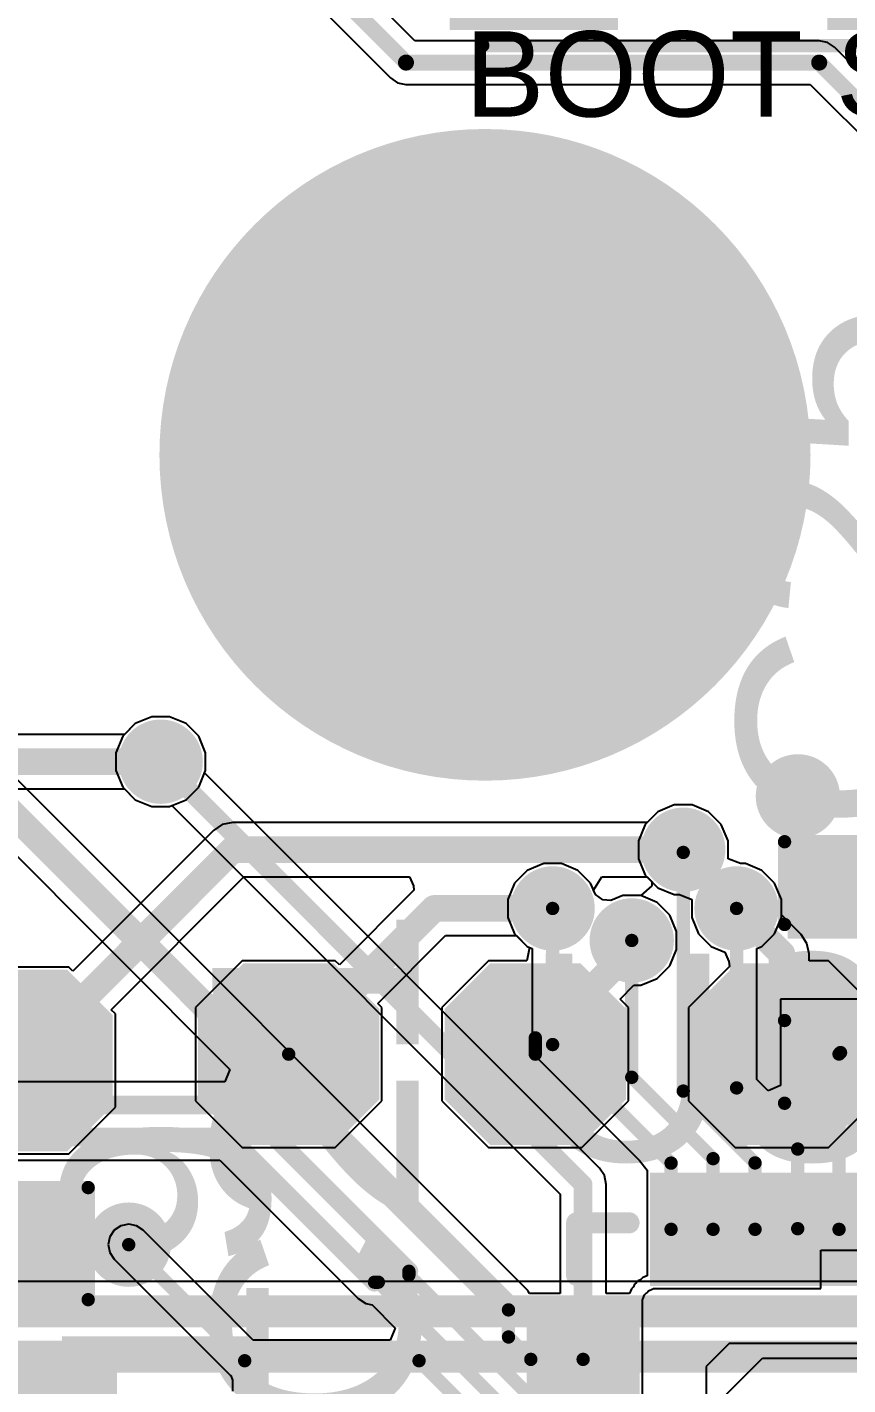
# Model space of a CAD drawing. Header units: millimetres. Extents: x -23 to 83, y -38 to 11.
# Drawn here: x 58.14 to 65.96, y -8.85 to 4.07 of the extents above; entities that cross this region are included whole.
import ezdxf

# ---------------------------------------------------------------- set-up
doc = ezdxf.new("R2010")
doc.units = ezdxf.units.MM
for name, color, linetype in [('BottomLayer', 5, 'Continuous'), ('BottomPaste', 16, 'Continuous'), ('BottomSolder', 6, 'Continuous'), ('MultiLayer', 9, 'Continuous'), ('PadHoleLayer', 156, 'Continuous'), ('TopLayer', 1, 'Continuous'), ('TopOverlay', 2, 'Continuous'), ('TopPaste', 8, 'Continuous'), ('TopSolder', 216, 'Continuous'), ('ViaHoleLayer', 16, 'Continuous')]:
    doc.layers.add(name, color=color, linetype=linetype)
doc.styles.add('Arial', font='', dxfattribs={"height": 0.2})
doc.styles.get('Arial').set_extended_font_data('Arial')

# ---------------------------------------------------------------- blocks, each defined once
blk = doc.blocks.new('C___0603_36')
at = {"layer": 'TopLayer'}
for points in [[(-0.3809999999999999, 0.4445), (-0.3809999999999999, -0.4445), (-1.143, -0.4445), (-1.143, 0.4445)], [(1.143, 0.4445), (1.143, -0.4445), (0.3809999999999999, -0.4445), (0.3809999999999999, 0.4445)]]:
    blk.add_hatch(color=1, dxfattribs=at).paths.add_polyline_path(points)
at = {"layer": 'TopPaste'}
for points in [[(-0.3809999999999999, 0.4445), (-0.3809999999999999, -0.4445), (-1.143, -0.4445), (-1.143, 0.4445)], [(1.143, 0.4445), (1.143, -0.4445), (0.3809999999999999, -0.4445), (0.3809999999999999, 0.4445)]]:
    blk.add_hatch(color=8, dxfattribs=at).paths.add_polyline_path(points)
at = {"layer": 'TopSolder'}
for points in [[(-0.3210001199999999, 0.50449988), (-0.3210001199999999, -0.50449988), (-1.20299988, -0.50449988), (-1.20299988, 0.50449988)], [(1.20299988, 0.50449988), (1.20299988, -0.50449988), (0.3210001199999999, -0.50449988), (0.3210001199999999, 0.50449988)]]:
    blk.add_hatch(color=216, dxfattribs=at).paths.add_polyline_path(points)
at = {"layer": 'TopOverlay', "const_width": 0.127}
for points in [[(-1.2446, -0.5334), (-1.2446, 0.5334)], [(-0.4571999999999999, 0.5334), (-1.2446, 0.5334)], [(1.2446, 0.5334), (0.4571999999999999, 0.5334)], [(1.2446, -0.5334), (1.2446, 0.5334)], [(-0.4571999999999999, -0.5334), (-1.2446, -0.5334)], [(1.2446, -0.5334), (0.4571999999999999, -0.5334)]]:
    blk.add_lwpolyline(points, dxfattribs=at)
at = {"layer": 'TopOverlay', "const_width": 0.0635}
for points in [[(-1.27635, 0.5334, 1), (-1.21285, 0.5334, 1)], [(-1.27635, 0.5334, 1), (-1.21285, 0.5334, 1)], [(-0.4889499999999999, 0.5334, 1), (-0.42545, 0.5334, 1)], [(0.42545, 0.5334, 1), (0.4889499999999999, 0.5334, 1)], [(1.21285, 0.5334, 1), (1.27635, 0.5334, 1)], [(1.21285, 0.5334, 1), (1.27635, 0.5334, 1)], [(-1.27635, -0.5334, 1), (-1.21285, -0.5334, 1)], [(-1.27635, -0.5334, 1), (-1.21285, -0.5334, 1)], [(-0.4889499999999999, -0.5334, 1), (-0.42545, -0.5334, 1)], [(0.42545, -0.5334, 1), (0.4889499999999999, -0.5334, 1)], [(1.21285, -0.5334, 1), (1.27635, -0.5334, 1)], [(1.21285, -0.5334, 1), (1.27635, -0.5334, 1)]]:
    blk.add_lwpolyline(points, format="xyb", close=True, dxfattribs=at)
blk = doc.blocks.new('C___0603_38')
at = {"layer": 'TopLayer'}
for points in [[(-0.3809999999999999, 0.4445), (-0.3810000000000001, -0.4445), (-1.143, -0.4445), (-1.143, 0.4445)], [(1.143, 0.4445), (1.143, -0.4445), (0.3809999999999999, -0.4445), (0.3810000000000001, 0.4445)]]:
    blk.add_hatch(color=1, dxfattribs=at).paths.add_polyline_path(points)
at = {"layer": 'TopPaste'}
for points in [[(-0.3809999999999999, 0.4445), (-0.3810000000000001, -0.4445), (-1.143, -0.4445), (-1.143, 0.4445)], [(1.143, 0.4445), (1.143, -0.4445), (0.3809999999999999, -0.4445), (0.3810000000000001, 0.4445)]]:
    blk.add_hatch(color=8, dxfattribs=at).paths.add_polyline_path(points)
at = {"layer": 'TopSolder'}
for points in [[(-0.3210001199999999, 0.5044998799999999), (-0.3210001200000001, -0.50449988), (-1.20299988, -0.5044998799999999), (-1.20299988, 0.50449988)], [(1.20299988, 0.5044998799999999), (1.20299988, -0.50449988), (0.3210001199999999, -0.5044998799999999), (0.3210001200000001, 0.50449988)]]:
    blk.add_hatch(color=216, dxfattribs=at).paths.add_polyline_path(points)
at = {"layer": 'TopOverlay', "const_width": 0.127}
for points in [[(-1.2446, -0.5334), (-1.2446, 0.5334)], [(-1.2446, 0.5334), (-0.4571999999999999, 0.5334)], [(0.4571999999999999, 0.5334), (1.2446, 0.5334)], [(1.2446, -0.5334), (1.2446, 0.5334)], [(-1.2446, -0.5334), (-0.4571999999999999, -0.5334)], [(0.4571999999999999, -0.5334), (1.2446, -0.5334)]]:
    blk.add_lwpolyline(points, dxfattribs=at)
at = {"layer": 'TopOverlay', "const_width": 0.0635}
for points in [[(-1.27635, 0.5334, 1), (-1.21285, 0.5334, 1)], [(-1.27635, 0.5334, 1), (-1.21285, 0.5334, 1)], [(-0.4889499999999999, 0.5334, 1), (-0.42545, 0.5334, 1)], [(0.42545, 0.5334, 1), (0.4889499999999999, 0.5334, 1)], [(1.21285, 0.5334, 1), (1.27635, 0.5334, 1)], [(1.21285, 0.5334, 1), (1.27635, 0.5334, 1)], [(-1.27635, -0.5334, 1), (-1.21285, -0.5334, 1)], [(-1.27635, -0.5334, 1), (-1.21285, -0.5334, 1)], [(-0.4889499999999999, -0.5334, 1), (-0.42545, -0.5334, 1)], [(0.42545, -0.5334, 1), (0.4889499999999999, -0.5334, 1)], [(1.21285, -0.5334, 1), (1.27635, -0.5334, 1)], [(1.21285, -0.5334, 1), (1.27635, -0.5334, 1)]]:
    blk.add_lwpolyline(points, format="xyb", close=True, dxfattribs=at)
blk = doc.blocks.new('T__________B_87')
at = {"layer": 'BottomLayer'}
blk.add_hatch(color=5, dxfattribs=at).paths.add_polyline_path([(0.3809999999999999, 0.7619999999999999), (-0.3809999999999999, 0.7619999999999999), (-0.7619999999999999, 0.3809999999999999), (-0.7619999999999999, -0.3809999999999999), (-0.3809999999999999, -0.7619999999999999), (0.3809999999999999, -0.7619999999999999), (0.7619999999999999, -0.3809999999999999), (0.7619999999999999, 0.3809999999999999)])
at = {"layer": 'BottomPaste'}
blk.add_hatch(color=16, dxfattribs=at).paths.add_polyline_path([(0.3809999999999999, 0.7619999999999999), (-0.3809999999999999, 0.7619999999999999), (-0.7619999999999999, 0.3809999999999999), (-0.7619999999999999, -0.3809999999999999), (-0.3809999999999999, -0.7619999999999999), (0.3809999999999999, -0.7619999999999999), (0.7619999999999999, -0.3809999999999999), (0.7619999999999999, 0.3809999999999999)])
at = {"layer": 'BottomSolder'}
blk.add_hatch(color=6, dxfattribs=at).paths.add_polyline_path([(0.4318, 0.8636), (-0.4318, 0.8636), (-0.8636, 0.4318), (-0.8636, -0.4318), (-0.4318, -0.8636), (0.4318, -0.8636), (0.8636, -0.4318), (0.8636, 0.4318)])
blk = doc.blocks.new('T__________B_88')
at = {"layer": 'BottomLayer'}
blk.add_hatch(color=5, dxfattribs=at).paths.add_polyline_path([(0.3809999999999999, 0.7619999999999999), (-0.3809999999999999, 0.7619999999999999), (-0.7619999999999999, 0.3809999999999999), (-0.7619999999999999, -0.3809999999999999), (-0.3809999999999999, -0.7619999999999999), (0.3809999999999999, -0.7619999999999999), (0.7619999999999999, -0.3809999999999999), (0.7619999999999999, 0.3809999999999999)])
at = {"layer": 'BottomPaste'}
blk.add_hatch(color=16, dxfattribs=at).paths.add_polyline_path([(0.3809999999999999, 0.7619999999999999), (-0.3809999999999999, 0.7619999999999999), (-0.7619999999999999, 0.3809999999999999), (-0.7619999999999999, -0.3809999999999999), (-0.3809999999999999, -0.7619999999999999), (0.3809999999999999, -0.7619999999999999), (0.7619999999999999, -0.3809999999999999), (0.7619999999999999, 0.3809999999999999)])
at = {"layer": 'BottomSolder'}
blk.add_hatch(color=6, dxfattribs=at).paths.add_polyline_path([(0.4318, 0.8636), (-0.4318, 0.8636), (-0.8636, 0.4318), (-0.8636, -0.4318), (-0.4318, -0.8636), (0.4318, -0.8636), (0.8636, -0.4318), (0.8636, 0.4318)])
blk = doc.blocks.new('EVQ_P7J01P_119')
at = {"layer": 'TopLayer'}
for points in [[(-2.49999881, 1.25000004), (-1.09999907, 1.25000004), (-1.09999907, 0.1999996), (-2.49999881, 0.1999996)], [(1.10000161, 1.25000004), (2.50000135, 1.25000004), (2.50000135, 0.1999996), (1.10000161, 0.1999996)], [(-2.49999881, -0.1999996), (-1.09999907, -0.1999996), (-1.09999907, -1.25000004), (-2.49999881, -1.25000004)], [(1.10000161, -0.1999996), (2.50000135, -0.1999996), (2.50000135, -1.25000004), (1.10000161, -1.25000004)]]:
    blk.add_hatch(color=1, dxfattribs=at).paths.add_polyline_path(points)
at = {"layer": 'TopPaste'}
for points in [[(-2.49999881, 1.25000004), (-1.09999907, 1.25000004), (-1.09999907, 0.1999996), (-2.49999881, 0.1999996)], [(1.10000161, 1.25000004), (2.50000135, 1.25000004), (2.50000135, 0.1999996), (1.10000161, 0.1999996)], [(-2.49999881, -0.1999996), (-1.09999907, -0.1999996), (-1.09999907, -1.25000004), (-2.49999881, -1.25000004)], [(1.10000161, -0.1999996), (2.50000135, -0.1999996), (2.50000135, -1.25000004), (1.10000161, -1.25000004)]]:
    blk.add_hatch(color=8, dxfattribs=at).paths.add_polyline_path(points)
at = {"layer": 'TopSolder'}
for points in [[(-2.60159881, 1.35160004), (-0.99839907, 1.35160004), (-0.99839907, 0.09839959999999999), (-2.60159881, 0.09839959999999999)], [(0.9984016099999999, 1.35160004), (2.60160135, 1.35160004), (2.60160135, 0.09839959999999999), (0.9984016099999999, 0.09839959999999999)], [(-2.60159881, -0.09839959999999999), (-0.99839907, -0.09839959999999999), (-0.99839907, -1.35160004), (-2.60159881, -1.35160004)], [(0.9984016099999999, -0.09839959999999999), (2.60160135, -0.09839959999999999), (2.60160135, -1.35160004), (0.9984016099999999, -1.35160004)]]:
    blk.add_hatch(color=216, dxfattribs=at).paths.add_polyline_path(points)
at = {"layer": 'TopOverlay', "const_width": 0.127}
for points in [[(2.286, 1.4986), (-2.3622, 1.4986)], [(-0.6858, -0.8128), (-0.8382, -0.9652)], [(-0.3302, -0.8128), (-0.6858, -0.8128)], [(-0.8382, -0.9652), (-0.8382, -1.1938)], [(1.5748, -1.4732), (-1.6002, -1.4732)]]:
    blk.add_lwpolyline(points, dxfattribs=at)
at = {"layer": 'TopOverlay', "const_width": 0.0635}
for points in [[(-2.39395, 1.4986, 1), (-2.33045, 1.4986, 1)], [(2.25425, 1.4986, 1), (2.31775, 1.4986, 1)], [(-0.71755, -0.8128, 1), (-0.6540499999999999, -0.8128, 1)], [(-0.71755, -0.8128, 1), (-0.6540499999999999, -0.8128, 1)], [(-0.36195, -0.8128, 1), (-0.29845, -0.8128, 1)], [(-0.86995, -0.9652, 1), (-0.80645, -0.9652, 1)], [(-0.86995, -0.9652, 1), (-0.80645, -0.9652, 1)], [(-0.86995, -1.1938, 1), (-0.80645, -1.1938, 1)], [(-1.63195, -1.4732, 1), (-1.56845, -1.4732, 1)], [(1.54305, -1.4732, 1), (1.60655, -1.4732, 1)]]:
    blk.add_lwpolyline(points, format="xyb", close=True, dxfattribs=at)
at = {"layer": 'TopOverlay'}
blk.add_text('PCB EDGE', height=0.508, rotation=-90, dxfattribs=at).set_placement((-0.1891792, 1.020318))
blk = doc.blocks.new('QFN_56__7X7__121')
at = {"layer": 'TopLayer'}
for points in [[(-3.87549898, -0.8999982), (-3.00049946, -0.8999982), (-3.00049946, -1.0999978), (-3.87549898, -1.0999978)], [(-3.87549898, -1.2999974), (-3.00049946, -1.2999974), (-3.00049946, -1.499997), (-3.87549898, -1.499997)], [(-3.87549898, -1.6999966), (-3.00049946, -1.6999966), (-3.00049946, -1.8999962), (-3.87549898, -1.8999962)], [(-3.87549898, -2.09999834), (-3.00049946, -2.09999834), (-3.00049946, -2.29999794), (-3.87549898, -2.29999794)], [(-3.87549898, -2.49999754), (-3.00049946, -2.49999754), (-3.00049946, -2.69999714), (-3.87549898, -2.69999714)], [(-2.69999968, -3.87549644), (-2.69999968, -3.00049692), (-2.50000008, -3.00049692), (-2.50000008, -3.87549644)], [(-2.30000048, -3.87549644), (-2.30000048, -3.00049692), (-2.10000088, -3.00049692), (-2.10000088, -3.87549644)]]:
    blk.add_hatch(color=1, dxfattribs=at).paths.add_polyline_path(points)
at = {"layer": 'TopPaste'}
for points in [[(-3.87549898, -0.8999982), (-3.00049946, -0.8999982), (-3.00049946, -1.0999978), (-3.87549898, -1.0999978)], [(-3.87549898, -1.2999974), (-3.00049946, -1.2999974), (-3.00049946, -1.499997), (-3.87549898, -1.499997)], [(-3.87549898, -1.6999966), (-3.00049946, -1.6999966), (-3.00049946, -1.8999962), (-3.87549898, -1.8999962)], [(-3.87549898, -2.09999834), (-3.00049946, -2.09999834), (-3.00049946, -2.29999794), (-3.87549898, -2.29999794)], [(-3.87549898, -2.49999754), (-3.00049946, -2.49999754), (-3.00049946, -2.69999714), (-3.87549898, -2.69999714)], [(-2.69999968, -3.87549644), (-2.69999968, -3.00049692), (-2.50000008, -3.00049692), (-2.50000008, -3.87549644)], [(-2.30000048, -3.87549644), (-2.30000048, -3.00049692), (-2.10000088, -3.00049692), (-2.10000088, -3.87549644)]]:
    blk.add_hatch(color=8, dxfattribs=at).paths.add_polyline_path(points)
at = {"layer": 'TopSolder'}
for points in [[(-3.97709898, -0.7983982000000001), (-2.89889946, -0.7983982000000001), (-2.89889946, -1.2015978), (-3.97709898, -1.2015978)], [(-3.97709898, -1.1983974), (-2.89889946, -1.1983974), (-2.89889946, -1.601597), (-3.97709898, -1.601597)], [(-3.97709898, -1.5983966), (-2.89889946, -1.5983966), (-2.89889946, -2.0015962), (-3.97709898, -2.0015962)], [(-3.97709898, -1.99839834), (-2.89889946, -1.99839834), (-2.89889946, -2.40159794), (-3.97709898, -2.40159794)], [(-3.97709898, -2.39839754), (-2.89889946, -2.39839754), (-2.89889946, -2.80159714), (-3.97709898, -2.80159714)], [(-2.80159968, -3.97709644), (-2.80159968, -2.89889692), (-2.39840008, -2.89889692), (-2.39840008, -3.97709644)], [(-2.40160048, -3.97709644), (-2.40160048, -2.89889692), (-1.99840088, -2.89889692), (-1.99840088, -3.97709644)], [(-2.00159874, -3.97709644), (-2.00159874, -2.89889692), (-1.59839914, -2.89889692), (-1.59839914, -3.97709644)]]:
    blk.add_hatch(color=216, dxfattribs=at).paths.add_polyline_path(points)
at = {"layer": 'TopOverlay', "const_width": 0.1999996}
for points in [[(-3.50000062, -3.49999808), (-3.50000062, -2.99999654)], [(-2.99999908, -3.49999808), (-3.50000062, -3.49999808)]]:
    blk.add_lwpolyline(points, dxfattribs=at)
at = {"layer": 'TopOverlay', "const_width": 0.0999998}
for points in [[(-3.55000052, -2.99999654, 1), (-3.45000072, -2.99999654, 1)], [(-3.55000052, -3.49999808, 1), (-3.45000072, -3.49999808, 1)], [(-3.55000052, -3.49999808, 1), (-3.45000072, -3.49999808, 1)], [(-3.04999898, -3.49999808, 1), (-2.94999918, -3.49999808, 1)]]:
    blk.add_lwpolyline(points, format="xyb", close=True, dxfattribs=at)
blk = doc.blocks.new('MCSJK_7U_12_00_10_10_80_B_10_124')
at = {"layer": 'TopLayer'}
for points in [[(-1.80000021, 1.45000091), (-0.4000004699999999, 1.45000091), (-0.4000004699999999, 0.25000077), (-1.80000021, 0.25000077)], [(0.4000004699999999, 1.45000091), (1.80000021, 1.45000091), (1.80000021, 0.25000077), (0.4000004699999999, 0.25000077)], [(-1.80000021, -0.24999823), (-0.4000004699999999, -0.24999823), (-0.4000004699999999, -1.44999837), (-1.80000021, -1.44999837)], [(0.4000004699999999, -0.24999823), (1.80000021, -0.24999823), (1.80000021, -1.44999837), (0.4000004699999999, -1.44999837)]]:
    blk.add_hatch(color=1, dxfattribs=at).paths.add_polyline_path(points)
at = {"layer": 'TopPaste'}
for points in [[(-1.80000021, 1.45000091), (-0.4000004699999999, 1.45000091), (-0.4000004699999999, 0.25000077), (-1.80000021, 0.25000077)], [(0.4000004699999999, 1.45000091), (1.80000021, 1.45000091), (1.80000021, 0.25000077), (0.4000004699999999, 0.25000077)], [(-1.80000021, -0.24999823), (-0.4000004699999999, -0.24999823), (-0.4000004699999999, -1.44999837), (-1.80000021, -1.44999837)], [(0.4000004699999999, -0.24999823), (1.80000021, -0.24999823), (1.80000021, -1.44999837), (0.4000004699999999, -1.44999837)]]:
    blk.add_hatch(color=8, dxfattribs=at).paths.add_polyline_path(points)
at = {"layer": 'TopSolder'}
for points in [[(-1.87000007, 1.52000077), (-0.33000061, 1.52000077), (-0.33000061, 0.18000091), (-1.87000007, 0.18000091)], [(0.33000061, 1.52000077), (1.87000007, 1.52000077), (1.87000007, 0.18000091), (0.33000061, 0.18000091)], [(-1.87000007, -0.17999837), (-0.33000061, -0.17999837), (-0.33000061, -1.51999823), (-1.87000007, -1.51999823)], [(0.33000061, -0.17999837), (1.87000007, -0.17999837), (1.87000007, -1.51999823), (0.33000061, -1.51999823)]]:
    blk.add_hatch(color=216, dxfattribs=at).paths.add_polyline_path(points)
at = {"layer": 'TopOverlay', "const_width": 0.127}
for points in [[(0.2032, 1.2954), (-0.2032, 1.2954)], [(-1.651, -0.0508), (-1.651, 0.1016)], [(1.651, -0.0508), (1.651, 0.1016)], [(-2.0574, -0.9652), (-2.0574, -0.7111999999999999)], [(-1.9304, -0.8382), (-2.0574, -0.7111999999999999)], [(-2.0574, -0.9652), (-1.9304, -0.8382)], [(0.2032, -1.29539746), (-0.2032, -1.29539746)]]:
    blk.add_lwpolyline(points, dxfattribs=at)
at = {"layer": 'TopOverlay', "const_width": 0.0635}
for points in [[(-0.23495, 1.2954, 1), (-0.17145, 1.2954, 1)], [(0.17145, 1.2954, 1), (0.23495, 1.2954, 1)], [(-1.68275, 0.1016, 1), (-1.61925, 0.1016, 1)], [(1.61925, 0.1016, 1), (1.68275, 0.1016, 1)], [(-1.68275, -0.0508, 1), (-1.61925, -0.0508, 1)], [(1.61925, -0.0508, 1), (1.68275, -0.0508, 1)], [(-2.08915, -0.7111999999999999, 1), (-2.02565, -0.7111999999999999, 1)], [(-2.08915, -0.7111999999999999, 1), (-2.02565, -0.7111999999999999, 1)], [(-1.96215, -0.8382, 1), (-1.89865, -0.8382, 1)], [(-1.96215, -0.8382, 1), (-1.89865, -0.8382, 1)], [(-2.08915, -0.9652, 1), (-2.02565, -0.9652, 1)], [(-2.08915, -0.9652, 1), (-2.02565, -0.9652, 1)], [(-0.23495, -1.29539746, 1), (-0.17145, -1.29539746, 1)], [(0.17145, -1.29539746, 1), (0.23495, -1.29539746, 1)]]:
    blk.add_lwpolyline(points, format="xyb", close=True, dxfattribs=at)
blk = doc.blocks.new('T__________B_126')
at = {"layer": 'BottomLayer'}
blk.add_hatch(color=5, dxfattribs=at).paths.add_polyline_path([(0.3809999999999999, 0.7619999999999999), (-0.3809999999999999, 0.7619999999999999), (-0.7619999999999999, 0.3809999999999999), (-0.7619999999999999, -0.3809999999999999), (-0.3809999999999999, -0.7619999999999999), (0.3809999999999999, -0.7619999999999999), (0.7619999999999999, -0.3809999999999999), (0.7619999999999999, 0.3809999999999999)])
at = {"layer": 'BottomPaste'}
blk.add_hatch(color=16, dxfattribs=at).paths.add_polyline_path([(0.3809999999999999, 0.7619999999999999), (-0.3809999999999999, 0.7619999999999999), (-0.7619999999999999, 0.3809999999999999), (-0.7619999999999999, -0.3809999999999999), (-0.3809999999999999, -0.7619999999999999), (0.3809999999999999, -0.7619999999999999), (0.7619999999999999, -0.3809999999999999), (0.7619999999999999, 0.3809999999999999)])
at = {"layer": 'BottomSolder'}
blk.add_hatch(color=6, dxfattribs=at).paths.add_polyline_path([(0.4318, 0.8636), (-0.4318, 0.8636), (-0.8636, 0.4318), (-0.8636, -0.4318), (-0.4318, -0.8636), (0.4318, -0.8636), (0.8636, -0.4318), (0.8636, 0.4318)])
blk = doc.blocks.new('T__________B_127')
at = {"layer": 'BottomLayer'}
blk.add_hatch(color=5, dxfattribs=at).paths.add_polyline_path([(0.3809999999999999, 0.7619999999999999), (-0.3809999999999999, 0.7619999999999999), (-0.7619999999999999, 0.3809999999999999), (-0.7619999999999999, -0.3809999999999999), (-0.3809999999999999, -0.7619999999999999), (0.3809999999999999, -0.7619999999999999), (0.7619999999999999, -0.3809999999999999), (0.7619999999999999, 0.3809999999999999)])
at = {"layer": 'BottomPaste'}
blk.add_hatch(color=16, dxfattribs=at).paths.add_polyline_path([(0.3809999999999999, 0.7619999999999999), (-0.3809999999999999, 0.7619999999999999), (-0.7619999999999999, 0.3809999999999999), (-0.7619999999999999, -0.3809999999999999), (-0.3809999999999999, -0.7619999999999999), (0.3809999999999999, -0.7619999999999999), (0.7619999999999999, -0.3809999999999999), (0.7619999999999999, 0.3809999999999999)])
at = {"layer": 'BottomSolder'}
blk.add_hatch(color=6, dxfattribs=at).paths.add_polyline_path([(0.4318, 0.8636), (-0.4318, 0.8636), (-0.8636, 0.4318), (-0.8636, -0.4318), (-0.4318, -0.8636), (0.4318, -0.8636), (0.8636, -0.4318), (0.8636, 0.4318)])

msp = doc.modelspace()

# ---------------------------------------------------------------- hatches: boundary and pattern name
at = {"layer": 'BottomLayer'}
h = msp.add_hatch(color=5, dxfattribs=at)
edge = h.paths.add_edge_path()
edge.add_arc((62.500002, 0), 2.99999908, 0, 360)
h = msp.add_hatch(color=5, dxfattribs=at)
edge = h.paths.add_edge_path()
edge.add_arc((59.4106, -2.921), 0.2999994, 0, 360)
h = msp.add_hatch(color=5, dxfattribs=at)
edge = h.paths.add_edge_path()
edge.add_arc((65.48119999999999, -3.2512), 0.2999994, 0, 360)
h = msp.add_hatch(color=5, dxfattribs=at)
edge = h.paths.add_edge_path()
edge.add_arc((64.389, -3.759199999999999), 0.2999994, 0, 360)
h = msp.add_hatch(color=5, dxfattribs=at)
edge = h.paths.add_edge_path()
edge.add_arc((63.1444, -4.318000000000001), 0.2999994, 0, 360)
h = msp.add_hatch(color=5, dxfattribs=at)
edge = h.paths.add_edge_path()
edge.add_arc((64.89690094, -4.31791618), 0.2999994, 0, 360)
h = msp.add_hatch(color=5, dxfattribs=at)
edge = h.paths.add_edge_path()
edge.add_arc((63.8985006, -4.6228), 0.2999994, 0, 360)
h = msp.add_hatch(color=5, dxfattribs=at)
edge = h.paths.add_edge_path()
edge.add_arc((59.1058, -7.518399999999999), 0.2999994, 0, 360)
at = {"layer": 'BottomSolder'}
h = msp.add_hatch(color=6, dxfattribs=at)
edge = h.paths.add_edge_path()
edge.add_arc((62.500002, 0), 3.10159908, 0, 360)
h = msp.add_hatch(color=6, dxfattribs=at)
edge = h.paths.add_edge_path()
edge.add_arc((59.4106, -2.921), 0.4015993999999999, 0, 360)
h = msp.add_hatch(color=6, dxfattribs=at)
edge = h.paths.add_edge_path()
edge.add_arc((65.48119999999999, -3.2512), 0.4015993999999999, 0, 360)
h = msp.add_hatch(color=6, dxfattribs=at)
edge = h.paths.add_edge_path()
edge.add_arc((64.389, -3.759199999999999), 0.4015993999999999, 0, 360)
h = msp.add_hatch(color=6, dxfattribs=at)
edge = h.paths.add_edge_path()
edge.add_arc((63.1444, -4.318000000000001), 0.4015993999999999, 0, 360)
h = msp.add_hatch(color=6, dxfattribs=at)
edge = h.paths.add_edge_path()
edge.add_arc((64.89690094, -4.31791618), 0.4015993999999999, 0, 360)
h = msp.add_hatch(color=6, dxfattribs=at)
edge = h.paths.add_edge_path()
edge.add_arc((63.8985006, -4.6228), 0.4015993999999999, 0, 360)
h = msp.add_hatch(color=6, dxfattribs=at)
edge = h.paths.add_edge_path()
edge.add_arc((59.1058, -7.518399999999999), 0.4015993999999999, 0, 360)
at = {"layer": 'MultiLayer'}
h = msp.add_hatch(color=9, dxfattribs=at)
edge = h.paths.add_edge_path()
edge.add_arc((62.500002, 0), 2.99999908, 0, 360)
at = {"layer": 'PadHoleLayer'}
h = msp.add_hatch(color=156, dxfattribs=at)
edge = h.paths.add_edge_path()
edge.add_arc((62.500002, 0), 1.84999884, 0, 360)
at = {"layer": 'TopLayer'}
h = msp.add_hatch(color=1, dxfattribs=at)
edge = h.paths.add_edge_path()
edge.add_arc((62.500002, 0), 2.99999908, 0, 360)
h = msp.add_hatch(color=1, dxfattribs=at)
edge = h.paths.add_edge_path()
edge.add_arc((59.4106, -2.921), 0.2999994, 0, 360)
h = msp.add_hatch(color=1, dxfattribs=at)
edge = h.paths.add_edge_path()
edge.add_arc((65.48119999999999, -3.2512), 0.2999994, 0, 360)
h = msp.add_hatch(color=1, dxfattribs=at)
edge = h.paths.add_edge_path()
edge.add_arc((64.389, -3.759199999999999), 0.2999994, 0, 360)
h = msp.add_hatch(color=1, dxfattribs=at)
edge = h.paths.add_edge_path()
edge.add_arc((63.1444, -4.318000000000001), 0.2999994, 0, 360)
h = msp.add_hatch(color=1, dxfattribs=at)
edge = h.paths.add_edge_path()
edge.add_arc((64.89690094, -4.31791618), 0.2999994, 0, 360)
h = msp.add_hatch(color=1, dxfattribs=at)
edge = h.paths.add_edge_path()
edge.add_arc((63.8985006, -4.6228), 0.2999994, 0, 360)
h = msp.add_hatch(color=1, dxfattribs=at)
edge = h.paths.add_edge_path()
edge.add_arc((59.1058, -7.518399999999999), 0.2999994, 0, 360)
at = {"layer": 'TopSolder'}
h = msp.add_hatch(color=216, dxfattribs=at)
edge = h.paths.add_edge_path()
edge.add_arc((62.500002, 0), 3.10159908, 0, 360)
h = msp.add_hatch(color=216, dxfattribs=at)
edge = h.paths.add_edge_path()
edge.add_arc((59.4106, -2.921), 0.4015993999999999, 0, 360)
h = msp.add_hatch(color=216, dxfattribs=at)
edge = h.paths.add_edge_path()
edge.add_arc((65.48119999999999, -3.2512), 0.4015993999999999, 0, 360)
h = msp.add_hatch(color=216, dxfattribs=at)
edge = h.paths.add_edge_path()
edge.add_arc((64.389, -3.759199999999999), 0.4015993999999999, 0, 360)
h = msp.add_hatch(color=216, dxfattribs=at)
edge = h.paths.add_edge_path()
edge.add_arc((63.1444, -4.318000000000001), 0.4015993999999999, 0, 360)
h = msp.add_hatch(color=216, dxfattribs=at)
edge = h.paths.add_edge_path()
edge.add_arc((64.89690094, -4.31791618), 0.4015993999999999, 0, 360)
h = msp.add_hatch(color=216, dxfattribs=at)
edge = h.paths.add_edge_path()
edge.add_arc((63.8985006, -4.6228), 0.4015993999999999, 0, 360)
h = msp.add_hatch(color=216, dxfattribs=at)
edge = h.paths.add_edge_path()
edge.add_arc((59.1058, -7.518399999999999), 0.4015993999999999, 0, 360)
at = {"layer": 'ViaHoleLayer'}
h = msp.add_hatch(color=16, dxfattribs=at)
edge = h.paths.add_edge_path()
edge.add_arc((59.4106, -2.921), 0.1499997, 0, 360)
h = msp.add_hatch(color=16, dxfattribs=at)
edge = h.paths.add_edge_path()
edge.add_arc((65.48119999999999, -3.2512), 0.1499997, 0, 360)
h = msp.add_hatch(color=16, dxfattribs=at)
edge = h.paths.add_edge_path()
edge.add_arc((64.389, -3.759199999999999), 0.1499997, 0, 360)
h = msp.add_hatch(color=16, dxfattribs=at)
edge = h.paths.add_edge_path()
edge.add_arc((63.1444, -4.318000000000001), 0.1499997, 0, 360)
h = msp.add_hatch(color=16, dxfattribs=at)
edge = h.paths.add_edge_path()
edge.add_arc((64.89690094, -4.31791618), 0.1499997, 0, 360)
h = msp.add_hatch(color=16, dxfattribs=at)
edge = h.paths.add_edge_path()
edge.add_arc((63.8985006, -4.6228), 0.1499997, 0, 360)
h = msp.add_hatch(color=16, dxfattribs=at)
edge = h.paths.add_edge_path()
edge.add_arc((59.1058, -7.518399999999999), 0.1499997, 0, 360)

# ---------------------------------------------------------------- linework, layer by layer
at = {"layer": 'BottomLayer'}
for p, q in [((59.16872596, -2.55900936), (59.06571118, -2.66202414)), ((59.32566494, -2.4940006), (59.16872596, -2.55900936)), ((59.49553505999999, -2.4940006), (59.32566494, -2.4940006)), ((59.65247403999999, -2.55900936), (59.49553505999999, -2.4940006)), ((59.77259064, -2.67912596), (59.65247403999999, -2.55900936)), ((59.06571118, -2.66202414), (55.86027181999999, -2.66202414)), ((59.8375994, -2.83606494), (59.77259064, -2.67912596)), ((59.8375994, -3.00593506), (59.8375994, -2.83606494)), ((59.77259064, -3.16287404), (59.8375994, -3.00593506)), ((55.75299999999999, -3.17997586), (59.06571118, -3.17997586)), ((59.06571118, -3.17997586), (59.16872596, -3.28299064)), ((59.65247403999999, -3.28299064), (59.77259064, -3.16287404)), ((59.16872596, -3.28299064), (59.32566494, -3.3479994)), ((59.32566494, -3.3479994), (59.49553505999999, -3.3479994)), ((59.49553505999999, -3.3479994), (59.65247403999999, -3.28299064)), ((64.30406494, -3.3322006), (64.14712596, -3.39720936)), ((64.47393506, -3.3322006), (64.30406494, -3.3322006)), ((64.63087404, -3.39720936), (64.47393506, -3.3322006)), ((64.14712596, -3.39720936), (64.04411117999999, -3.50022414)), ((64.75099064, -3.51732596), (64.63087404, -3.39720936)), ((59.91327616, -3.57607616), (58.57342616, -4.91592616)), ((59.99729428, -3.51993708), (59.91327616, -3.57607616)), ((60.0964, -3.50022414), (59.99729428, -3.51993708)), ((64.04411117999999, -3.50022414), (60.0964, -3.50022414)), ((64.8159994, -3.67426494), (64.75099064, -3.51732596)), ((64.8159994, -3.84413252), (64.8159994, -3.67426494)), ((64.93333215999999, -3.89091678), (64.8159994, -3.84413252)), ((64.98183599999999, -3.89091678), (64.93333215999999, -3.89091678)), ((65.13877498, -3.95592554), (64.98183599999999, -3.89091678)), ((65.25889158, -4.07604214), (65.13877498, -3.95592554)), ((58.93967384, -5.28217384), (60.20367182, -4.018175859999999)), ((60.20367182, -4.018175859999999), (61.77983326, -4.018175859999999)), ((61.77983326, -4.018175859999999), (61.81850475999999, -4.10184092)), ((61.81850475999999, -4.10184092), (61.82347554, -4.14517586)), ((63.53499357999999, -4.1451784), (63.6143762, -4.018175859999999)), ((63.6143762, -4.018175859999999), (64.04411117999999, -4.018175859999999)), ((64.04411117999999, -4.018175859999999), (64.14712596, -4.12119064)), ((64.14712596, -4.12119064), (64.30406494, -4.1861994)), ((65.32390034, -4.23298112), (65.25889158, -4.07604214)), ((61.82347554, -4.14517586), (61.1134287, -4.8552227)), ((63.55188203999999, -4.18594794), (63.53499357999999, -4.1451784)), ((63.62384024, -4.23737532), (63.55188203999999, -4.18594794)), ((63.69839939999999, -4.243504339999999), (63.62384024, -4.23737532)), ((63.81356554, -4.1958006), (63.69839939999999, -4.243504339999999)), ((63.98343566, -4.1958006), (63.81356554, -4.1958006)), ((64.14037463999999, -4.26080936), (63.98343566, -4.1958006)), ((64.26049124000001, -4.38092596), (64.14037463999999, -4.26080936)), ((64.30406494, -4.1861994), (64.35256878, -4.1861994)), ((64.35256878, -4.1861994), (64.46990154, -4.232983659999999)), ((64.46990154, -4.232983659999999), (64.46990154, -4.40285124)), ((65.32390034, -4.3786679), (65.32390034, -4.23298112)), ((64.3255, -4.53786494), (64.26049124000001, -4.38092596)), ((65.51192384, -4.5666914), (65.32390034, -4.3786679)), ((64.46990154, -4.40285124), (64.5349103, -4.55979022)), ((61.47967637999999, -5.22147038), (62.1241709, -4.576975859999999)), ((62.1241709, -4.576975859999999), (62.79951118, -4.576975859999999)), ((62.79951118, -4.576975859999999), (62.90252595999999, -4.67999064)), ((64.3255, -4.70773506), (64.3255, -4.53786494)), ((64.5349103, -4.55979022), (64.6550269, -4.67990682)), ((65.56806291999999, -4.650709519999999), (65.51192384, -4.5666914)), ((65.58777586, -4.749815239999999), (65.56806291999999, -4.650709519999999)), ((62.92450204, -4.689094), (62.8992392, -4.816094)), ((62.90252595999999, -4.67999064), (62.92450204, -4.689094)), ((64.26049124000001, -4.86467404), (64.3255, -4.70773506)), ((64.6550269, -4.67990682), (64.78644396, -4.7343441)), ((64.78644396, -4.7343441), (64.82203952, -4.822408439999999)), ((65.58777586, -4.816094), (65.58777586, -4.749815239999999)), ((58.53429999999999, -4.8768), (57.64529999999999, -4.8768)), ((58.57342616, -4.91592616), (58.53429999999999, -4.8768)), ((60.1853, -4.816094), (59.74079999999999, -5.260593999999999)), ((61.0743, -4.816094), (60.1853, -4.816094)), ((61.1134287, -4.8552227), (61.0743, -4.816094)), ((62.5348, -4.816094), (62.0903, -5.260593999999999)), ((62.8992392, -4.816094), (62.5348, -4.816094)), ((64.14037463999999, -4.98479064), (64.26049124000001, -4.86467404)), ((64.82847842, -4.87191558), (64.43979999999999, -5.260593999999999)), ((64.82203952, -4.822408439999999), (64.82847842, -4.87191558)), ((65.7733, -4.816094), (65.58777586, -4.816094)), ((66.2178, -5.260593999999999), (65.7733, -4.816094)), ((63.98343566, -5.049799399999999), (64.14037463999999, -4.98479064)), ((63.78840176, -5.18069576), (63.91929558, -5.049799399999999)), ((63.91929558, -5.049799399999999), (63.98343566, -5.049799399999999)), ((58.9788, -5.3213), (58.93967384, -5.28217384)), ((59.74079999999999, -5.260593999999999), (59.74079999999999, -6.149594)), ((61.5188, -5.260593999999999), (61.47967637999999, -5.22147038)), ((61.5188, -6.149594), (61.5188, -5.260593999999999)), ((62.0903, -5.260593999999999), (62.0903, -6.149594)), ((63.8683, -5.260593999999999), (63.78840176, -5.18069576)), ((63.8683, -6.149594), (63.8683, -5.260593999999999)), ((64.43979999999999, -5.260593999999999), (64.43979999999999, -6.149594)), ((58.9788, -6.210299999999999), (58.9788, -5.3213)), ((59.74079999999999, -6.149594), (60.1853, -6.594094)), ((61.0743, -6.594094), (61.5188, -6.149594)), ((62.0903, -6.149594), (62.5348, -6.594094)), ((63.42379999999999, -6.594094), (63.8683, -6.149594)), ((64.43979999999999, -6.149594), (64.8843, -6.594094)), ((65.7733, -6.594094), (66.2178, -6.149594)), ((58.53429999999999, -6.6548), (58.9788, -6.210299999999999)), ((57.64529999999999, -6.6548), (58.53429999999999, -6.6548)), ((60.1853, -6.594094), (61.0743, -6.594094)), ((62.5348, -6.594094), (63.42379999999999, -6.594094)), ((64.8843, -6.594094), (65.7733, -6.594094)), ((71.19724394, -7.8685263), (51.73874336, -7.8685263))]:
    msp.add_line(p, q, dxfattribs=at)
for points, const_width in [([(55.75299999999999, -2.921), (59.4106, -2.921)], 0.254), ([(58.0898, -5.7658), (60.0964, -3.759199999999999)], 0.254), ([(60.0964, -3.759199999999999), (64.389, -3.759199999999999)], 0.254), ([(60.62980508, -5.705094), (62.01689907999999, -4.318000000000001)], 0.254), ([(62.01689907999999, -4.318000000000001), (63.1444, -4.318000000000001)], 0.254), ([(64.89690094, -4.31791618), (65.3288, -4.749815239999999)], 0.254), ([(63.8985006, -4.704346699999999), (63.8985006, -4.6228)], 0.254), ([(63.05294475999999, -5.54990254), (63.8985006, -4.704346699999999)], 0.254), ([(65.3288, -5.705094), (65.3288, -4.749815239999999)], 0.254), ([(62.97929999999999, -5.54990254), (63.05294475999999, -5.54990254)], 0.254), ([(62.97929999999999, -5.705094), (62.97929999999999, -5.54990254)], 0.127), ([(60.6298, -5.705094), (60.62980508, -5.705094)], 0.127), ([(51.73874336, -8.1534), (71.19725663999999, -8.1534)], 0.3048), ([(51.9176, -8.5852), (71.01839999999999, -8.5852)], 0.3048)]:
    msp.add_lwpolyline(points, dxfattribs=dict(at, const_width=const_width))
for points, const_width in [([(59.3471, -2.921, 1), (59.47409999999999, -2.921, 1)], 0.127), ([(60.0329, -3.759199999999999, 1), (60.1599, -3.759199999999999, 1)], 0.127), ([(60.0329, -3.759199999999999, 1), (60.1599, -3.759199999999999, 1)], 0.127), ([(64.3255, -3.759199999999999, 1), (64.4525, -3.759199999999999, 1)], 0.127), ([(61.95339908, -4.318000000000001, 1), (62.08039907999999, -4.318000000000001, 1)], 0.127), ([(61.95339908, -4.318000000000001, 1), (62.08039907999999, -4.318000000000001, 1)], 0.127), ([(63.08089999999999, -4.318000000000001, 1), (63.2079, -4.318000000000001, 1)], 0.127), ([(64.83340093999999, -4.31791618, 1), (64.96040093999999, -4.31791618, 1)], 0.127), ([(63.8350006, -4.6228, 1), (63.9620006, -4.6228, 1)], 0.127), ([(63.8350006, -4.704346699999999, 1), (63.9620006, -4.704346699999999, 1)], 0.127), ([(63.8350006, -4.704346699999999, 1), (63.9620006, -4.704346699999999, 1)], 0.127), ([(65.2653, -4.749815239999999, 1), (65.39229999999999, -4.749815239999999, 1)], 0.127), ([(65.2653, -4.749815239999999, 1), (65.39229999999999, -4.749815239999999, 1)], 0.127), ([(62.91579999999999, -5.54990254, 1), (63.0428, -5.54990254, 1)], 0.127), ([(62.98944475999999, -5.54990254, 1), (63.11644476, -5.54990254, 1)], 0.127), ([(62.98944475999999, -5.54990254, 1), (63.11644476, -5.54990254, 1)], 0.127), ([(62.94755, -5.54990254, 1), (63.01105, -5.54990254, 1)], 0.0635), ([(58.0263, -5.7658, 1), (58.15329999999999, -5.7658, 1)], 0.127), ([(60.56630508, -5.705094, 1), (60.69330508, -5.705094, 1)], 0.127), ([(60.59804999999999, -5.705094, 1), (60.66155, -5.705094, 1)], 0.0635), ([(60.59805507999999, -5.705094, 1), (60.66155507999999, -5.705094, 1)], 0.0635), ([(62.94755, -5.705094, 1), (63.01105, -5.705094, 1)], 0.0635), ([(65.2653, -5.705094, 1), (65.39229999999999, -5.705094, 1)], 0.127)]:
    msp.add_lwpolyline(points, format="xyb", close=True, dxfattribs=dict(at, const_width=const_width))
at = {"layer": 'TopLayer'}
for p, q in [((62.90704715999999, -7.95619948), (48.27034288, 6.6805048)), ((61.83321644, 3.94098018), (60.25519318, 5.519005979999999)), ((59.90151342, 5.28668742), (61.60089534, 3.58730804)), ((65.68438984, 3.94098018), (61.83321644, 3.94098018)), ((65.68440254, 3.94098272), (65.68438984, 3.94098018)), ((65.76368864, 3.92520932), (65.68440254, 3.94098272)), ((65.83090211999999, 3.88029958), (65.76368864, 3.92520932)), ((67.28286517999999, 2.42833398), (65.83090211999999, 3.88029958)), ((61.60089534, 3.58730804), (61.60090041999999, 3.58730042)), ((61.60090041999999, 3.58730042), (61.66811644, 3.54239068)), ((61.66811644, 3.54239068), (61.7474, 3.52661728)), ((61.7474, 3.52661728), (61.7474127, 3.52661982)), ((61.7474127, 3.52661982), (65.59858356, 3.52661982)), ((65.59858356, 3.52661982), (66.92919303999999, 2.19601288)), ((51.86210862, 2.3562437), (60.06893751999999, -5.850585199999999)), ((59.16872596, -2.55900936), (59.04860935999999, -2.67912596)), ((59.32566494, -2.4940006), (59.16872596, -2.55900936)), ((59.49553505999999, -2.4940006), (59.32566494, -2.4940006)), ((59.65247403999999, -2.55900936), (59.49553505999999, -2.4940006)), ((59.77259064, -2.67912596), (59.65247403999999, -2.55900936)), ((59.04860935999999, -2.67912596), (58.9836006, -2.83606494)), ((59.8375994, -2.83606494), (59.77259064, -2.67912596)), ((58.9836006, -2.83606494), (58.9836006, -3.00593506)), ((59.8375994, -3.00593506), (59.8375994, -2.83606494)), ((58.9836006, -3.00593506), (59.04860935999999, -3.16287404)), ((59.82859256, -3.02768254), (59.8375994, -3.00593506)), ((63.5907796, -6.789867039999999), (59.82859256, -3.02768254)), ((59.04860935999999, -3.16287404), (59.16872596, -3.28299064)), ((59.16872596, -3.28299064), (59.32566494, -3.3479994)), ((59.32566494, -3.3479994), (59.49553505999999, -3.3479994)), ((59.49553505999999, -3.3479994), (59.51728508, -3.33899002)), ((59.51728508, -3.33899002), (63.21499421999999, -7.036701699999999)), ((64.30406494, -3.3322006), (64.14712596, -3.39720936)), ((64.47393506, -3.3322006), (64.30406494, -3.3322006)), ((64.63087404, -3.39720936), (64.47393506, -3.3322006)), ((64.14712596, -3.39720936), (64.02700936, -3.51732596)), ((64.75099064, -3.51732596), (64.63087404, -3.39720936)), ((64.02700936, -3.51732596), (63.9620006, -3.67426494)), ((64.8159994, -3.67426494), (64.75099064, -3.51732596)), ((63.9620006, -3.67426494), (63.9620006, -3.84413506)), ((64.8159994, -3.84413252), (64.8159994, -3.67426494)), ((63.9620006, -3.84413506), (64.02700936, -4.00107404)), ((64.93333215999999, -3.89091678), (64.8159994, -3.84413252)), ((62.90252595999999, -3.95600936), (62.78240936, -4.07612596)), ((63.05946493999999, -3.891000599999999), (62.90252595999999, -3.95600936)), ((63.22933506, -3.891000599999999), (63.05946493999999, -3.891000599999999)), ((63.38627404, -3.95600936), (63.22933506, -3.891000599999999)), ((63.50639063999999, -4.07612596), (63.38627404, -3.95600936)), ((64.02700936, -4.00107404), (64.09092846, -4.064993139999999)), ((64.98183599999999, -3.89091678), (64.93333215999999, -3.89091678)), ((65.13877498, -3.95592554), (64.98183599999999, -3.89091678)), ((65.25889158, -4.07604214), (65.13877498, -3.95592554)), ((62.78240936, -4.07612596), (62.7174006, -4.23306494)), ((63.55188203999999, -4.18594794), (63.50639063999999, -4.07612596)), ((64.08890154, -4.10202126), (63.98343312, -4.1958006)), ((64.09092846, -4.064993139999999), (64.08890154, -4.10202126)), ((65.32390034, -4.23298112), (65.25889158, -4.07604214)), ((62.7174006, -4.23306494), (62.7174006, -4.40293506)), ((63.62384024, -4.23737532), (63.55188203999999, -4.18594794)), ((63.69839939999999, -4.243504339999999), (63.62384024, -4.23737532)), ((63.81356554, -4.1958006), (63.69839939999999, -4.243504339999999)), ((63.98343312, -4.1958006), (63.81356554, -4.1958006)), ((65.32390034, -4.40285124), (65.32390034, -4.23298112)), ((62.7174006, -4.40293506), (62.78240936, -4.55987404)), ((65.25889158, -4.55979022), (65.32390034, -4.40285124)), ((62.78240936, -4.55987404), (62.90252595999999, -4.67999064)), ((65.13877498, -4.67990682), (65.25889158, -4.55979022)), ((62.90252595999999, -4.67999064), (62.95016874, -4.699726439999999)), ((62.95016874, -4.699726439999999), (62.95016874, -5.6134)), ((65.09121601999999, -4.69960706), (65.13877498, -4.67990682)), ((65.09148526, -5.945764079999999), (65.09121601999999, -4.69960706)), ((66.45909999999999, -5.1816), (65.31609999999999, -5.1816)), ((65.31609999999999, -5.1816), (65.31609999999999, -6.00438982)), ((62.95016874, -5.6134), (62.96495408, -5.687730559999999)), ((62.96495408, -5.687730559999999), (63.00705712, -5.75074288)), ((63.00705712, -5.75074288), (63.97250603999999, -6.7161918)), ((60.06893751999999, -5.850585199999999), (60.02033462, -5.96791796)), ((60.02033462, -5.96791796), (53.19968532, -5.96791796)), ((65.19877231999999, -6.053002879999999), (65.09148526, -5.945764079999999)), ((65.31609999999999, -6.00438982), (65.19877231999999, -6.053002879999999)), ((53.41710424, -6.712976159999999), (59.97375102, -6.712976159999999)), ((59.97375102, -6.712976159999999), (61.2921177, -8.03134538)), ((63.97250603999999, -6.7161918), (64.04611777999999, -6.807997559999999)), ((63.63849603999999, -6.86128168), (63.5907796, -6.789867039999999)), ((64.04611777999999, -6.807997559999999), (64.04612032, -6.807997559999999)), ((64.04612032, -6.807997559999999), (64.04612286, -6.808000099999999)), ((64.04612286, -6.808000099999999), (64.04612286, -7.81370548)), ((63.65525241999999, -6.94552078), (63.63849603999999, -6.86128168)), ((63.65525241999999, -7.983494319999999), (63.65525241999999, -6.94552078)), ((63.21499421999999, -7.036701699999999), (63.21499421999999, -7.983494319999999)), ((59.03146944, -7.33895408), (58.96845712, -7.381057119999999)), ((59.1058, -7.324168739999999), (59.03146944, -7.33895408)), ((59.18013056, -7.33895408), (59.1058, -7.324168739999999)), ((59.24314287999999, -7.381057119999999), (59.18013056, -7.33895408)), ((58.92635408, -7.444069439999999), (58.91156873999999, -7.518399999999999)), ((58.96845712, -7.381057119999999), (58.92635408, -7.444069439999999)), ((60.29115449999999, -8.42906874), (59.24314287999999, -7.381057119999999)), ((58.91156873999999, -7.518399999999999), (58.92635408, -7.592730559999999)), ((58.92635408, -7.592730559999999), (58.96845712, -7.655742879999999)), ((65.70012259999999, -7.936994539999999), (65.70012259999999, -7.571592679999999)), ((65.70012259999999, -7.571592679999999), (66.04612393999999, -7.571592679999999)), ((58.96845712, -7.655742879999999), (60.07335712, -8.76064288)), ((63.9422902, -7.87966166), (63.92551349999999, -7.895950679999999)), ((63.95858175999999, -7.86288242), (63.9422902, -7.87966166)), ((63.9816475, -7.85292816), (63.95858175999999, -7.86288242)), ((63.98439577999999, -7.85009352), (63.9816475, -7.85292816)), ((63.98639476, -7.849229919999999), (63.98439577999999, -7.85009352)), ((63.98642524, -7.849229919999999), (63.98639476, -7.849229919999999)), ((64.00273966, -7.832427819999999), (63.98642524, -7.849229919999999)), ((64.04612286, -7.81370548), (64.00273966, -7.832427819999999)), ((62.92528435999999, -7.983494319999999), (62.90704715999999, -7.95619948)), ((63.21499421999999, -7.983494319999999), (62.92528435999999, -7.983494319999999)), ((63.87633147999999, -7.983494319999999), (63.65525241999999, -7.983494319999999)), ((63.8950589, -7.940103499999999), (63.87633147999999, -7.983494319999999)), ((63.91185846, -7.92379162), (63.8950589, -7.940103499999999)), ((63.91272205999999, -7.92176978), (63.91185846, -7.923766219999999)), ((63.91185846, -7.923766219999999), (63.91185846, -7.92379162)), ((63.91555669999999, -7.91901896), (63.91272205999999, -7.92176978)), ((63.92551349999999, -7.895950679999999), (63.91555669999999, -7.91901896)), ((64.00254407999999, -8.037967159999999), (64.0212715, -7.994576339999999)), ((64.0212715, -7.994576339999999), (64.03805074, -7.978284779999999)), ((64.03805074, -7.978284779999999), (64.03891433999999, -7.976285799999999)), ((64.03891433999999, -7.976285799999999), (64.04091331999999, -7.9754222)), ((64.04091331999999, -7.9754222), (64.05720742, -7.95864042)), ((64.05720742, -7.95864042), (64.10059062, -7.93991808)), ((64.10059062, -7.93991808), (64.10343034, -7.936994539999999)), ((64.10343034, -7.936994539999999), (65.70012259999999, -7.936994539999999)), ((61.2921177, -8.03134538), (61.36353233999999, -8.07906182)), ((61.36353233999999, -8.07906182), (61.42450758, -8.09119032)), ((61.42450758, -8.09119032), (61.64505324, -8.31173598)), ((63.99962308, -8.04080434), (64.00254407999999, -8.037967159999999)), ((63.99962308, -9.237494859999998), (63.99962308, -8.04080434)), ((61.64505324, -8.31173598), (61.59645034, -8.42906874)), ((61.59645034, -8.42906874), (60.29115449999999, -8.42906874)), ((64.82562346, -8.46059268), (64.60882176, -8.677394379999999)), ((68.83702005999999, -8.46059268), (64.82562346, -8.46059268)), ((64.74628656, -8.99567924), (65.14390832, -8.59805748)), ((65.14390832, -8.59805748), (68.7727352, -8.59805748)), ((60.07335712, -8.76064288), (60.07837361999999, -8.763993139999998)), ((60.07837361999999, -8.763993139999998), (60.09309038, -8.80920514)), ((64.60882176, -8.677394379999999), (64.60882176, -11.00059268)), ((60.09309038, -8.80920514), (60.09456865999999, -8.912308819999998))]:
    msp.add_line(p, q, dxfattribs=at)
for points, const_width in [([(48.0314, 6.553199999999999), (62.72392332, -8.139323319999999)], 0.254), ([(60.04801299999999, 5.433187), (61.7474, 3.7338)], 0.1524), ([(61.7474, 3.7338), (65.68440254, 3.7338)], 0.1524), ([(65.68440254, 3.7338), (67.13637322, 2.281829319999999)], 0.1524), ([(59.4106, -2.921), (59.41060253999999, -2.921)], 0.1778), ([(59.41060253999999, -2.921), (63.43512332, -6.94552078)], 0.1778), ([(64.389, -6.05646998), (64.389, -3.7846)], 0.127), ([(63.1444, -5.6134), (63.1444, -4.318000000000001)], 0.127), ([(64.89690094, -4.31791618), (64.89727178, -6.02626176)], 0.127), ([(63.8985006, -5.92517992), (63.8985006, -4.6228)], 0.127), ([(63.1444, -5.6134), (64.27312266, -6.74212266)], 0.127), ([(65.873122, -5.704077999999999), (65.88759999999999, -5.6896)], 0.127), ([(65.873122, -7.372494779999999), (65.873122, -5.704077999999999)], 0.127), ([(63.8985006, -5.92517992), (64.67312186, -6.69980118)], 0.127), ([(64.389, -6.05646998), (65.0730728, -6.740542779999999)], 0.127), ([(64.89727178, -6.02626176), (65.4794728, -6.60820878)], 0.127), ([(53.19968532, -6.18804706), (60.1911801, -6.18804706)], 0.1778), ([(60.1911801, -6.18804706), (61.77497931999999, -7.771846279999999)], 0.1778), ([(53.32592331999999, -6.49284706), (60.0649294, -6.49284706)], 0.1778), ([(60.0649294, -6.49284706), (61.44777144, -7.8756891)], 0.1778), ([(65.4794728, -7.366144779999999), (65.4794728, -6.60820878)], 0.127), ([(64.27312266, -7.372494779999999), (64.27312266, -6.74212266)], 0.127), ([(64.67312186, -7.372494779999999), (64.67312186, -6.69980118)], 0.127), ([(65.0730728, -7.372494779999999), (65.0730728, -6.740542779999999)], 0.127), ([(63.43512332, -8.210494119999998), (63.43512332, -6.94552078)], 0.1778), ([(59.1058, -7.518399999999999), (60.2107, -8.6233)], 0.127), ([(61.77497931999999, -7.807766959999999), (61.77497931999999, -7.771846279999999)], 0.127), ([(61.77497931999999, -7.807766959999999), (62.94120762, -8.973995259999999)], 0.127), ([(61.44777144, -7.8756891), (61.48369212, -7.8756891)], 0.127), ([(61.48369212, -7.8756891), (62.73292, -9.124916979999998)], 0.127), ([(62.72392332, -8.13932586), (62.72392332, -8.139323319999999)], 0.254), ([(62.72392332, -8.39750162), (62.72392332, -8.13932586)], 0.127), ([(62.72392332, -8.39750162), (62.93691502, -8.61049332)], 0.127), ([(60.2107, -8.6233), (61.87209368, -8.6233)], 0.127), ([(61.87209368, -8.6233), (62.47892, -9.23012632)], 0.127), ([(62.93691502, -8.61049332), (63.43512332, -8.61049332)], 0.127)]:
    msp.add_lwpolyline(points, dxfattribs=dict(at, const_width=const_width))
for points, const_width in [([(61.7093, 3.7338, 1), (61.7855, 3.7338, 1)], 0.0762), ([(61.7093, 3.7338, 1), (61.7855, 3.7338, 1)], 0.0762), ([(65.64630254, 3.7338, 1), (65.72250254000001, 3.7338, 1)], 0.0762), ([(65.64630254, 3.7338, 1), (65.72250254000001, 3.7338, 1)], 0.0762), ([(59.36615, -2.921, 1), (59.45504999999999, -2.921, 1)], 0.08889999999999999), ([(59.36615253999999, -2.921, 1), (59.45505254, -2.921, 1)], 0.08889999999999999), ([(59.36615253999999, -2.921, 1), (59.45505254, -2.921, 1)], 0.08889999999999999), ([(64.35725, -3.7846, 1), (64.42075, -3.7846, 1)], 0.0635), ([(63.11265, -4.318000000000001, 1), (63.17614999999999, -4.318000000000001, 1)], 0.0635), ([(64.86515094, -4.31791618, 1), (64.92865094, -4.31791618, 1)], 0.0635), ([(63.8667506, -4.6228, 1), (63.93025059999999, -4.6228, 1)], 0.0635), ([(63.11265, -5.6134, 1), (63.17614999999999, -5.6134, 1)], 0.0635), ([(63.11265, -5.6134, 1), (63.17614999999999, -5.6134, 1)], 0.0635), ([(65.84137199999999, -5.704077999999999, 1), (65.904872, -5.704077999999999, 1)], 0.0635), ([(65.84137199999999, -5.704077999999999, 1), (65.904872, -5.704077999999999, 1)], 0.0635), ([(65.85585, -5.6896, 1), (65.91935, -5.6896, 1)], 0.0635), ([(63.8667506, -5.92517992, 1), (63.93025059999999, -5.92517992, 1)], 0.0635), ([(63.8667506, -5.92517992, 1), (63.93025059999999, -5.92517992, 1)], 0.0635), ([(64.35725, -6.05646998, 1), (64.42075, -6.05646998, 1)], 0.0635), ([(64.35725, -6.05646998, 1), (64.42075, -6.05646998, 1)], 0.0635), ([(64.86552178000001, -6.02626176, 1), (64.92902178, -6.02626176, 1)], 0.0635), ([(64.86552178000001, -6.02626176, 1), (64.92902178, -6.02626176, 1)], 0.0635), ([(60.1467301, -6.18804706, 1), (60.23563009999999, -6.18804706, 1)], 0.08889999999999999), ([(60.1467301, -6.18804706, 1), (60.23563009999999, -6.18804706, 1)], 0.08889999999999999), ([(60.0204794, -6.49284706, 1), (60.10937939999999, -6.49284706, 1)], 0.08889999999999999), ([(60.0204794, -6.49284706, 1), (60.10937939999999, -6.49284706, 1)], 0.08889999999999999), ([(65.4477228, -6.60820878, 1), (65.5112228, -6.60820878, 1)], 0.0635), ([(65.4477228, -6.60820878, 1), (65.5112228, -6.60820878, 1)], 0.0635), ([(64.24137266, -6.74212266, 1), (64.30487266, -6.74212266, 1)], 0.0635), ([(64.24137266, -6.74212266, 1), (64.30487266, -6.74212266, 1)], 0.0635), ([(64.64137185999999, -6.69980118, 1), (64.70487186, -6.69980118, 1)], 0.0635), ([(64.64137185999999, -6.69980118, 1), (64.70487186, -6.69980118, 1)], 0.0635), ([(65.04132279999999, -6.740542779999999, 1), (65.1048228, -6.740542779999999, 1)], 0.0635), ([(65.04132279999999, -6.740542779999999, 1), (65.1048228, -6.740542779999999, 1)], 0.0635), ([(63.39067332, -6.94552078, 1), (63.47957331999999, -6.94552078, 1)], 0.08889999999999999), ([(63.39067332, -6.94552078, 1), (63.47957331999999, -6.94552078, 1)], 0.08889999999999999), ([(64.24137266, -7.372494779999999, 1), (64.30487266, -7.372494779999999, 1)], 0.0635), ([(64.64137185999999, -7.372494779999999, 1), (64.70487186, -7.372494779999999, 1)], 0.0635), ([(65.04132279999999, -7.372494779999999, 1), (65.1048228, -7.372494779999999, 1)], 0.0635), ([(65.4477228, -7.366144779999999, 1), (65.5112228, -7.366144779999999, 1)], 0.0635), ([(65.84137199999999, -7.372494779999999, 1), (65.904872, -7.372494779999999, 1)], 0.0635), ([(59.07405, -7.518399999999999, 1), (59.13755, -7.518399999999999, 1)], 0.0635), ([(61.73052932, -7.771846279999999, 1), (61.81942932, -7.771846279999999, 1)], 0.08889999999999999), ([(61.74322932, -7.771846279999999, 1), (61.80672932, -7.771846279999999, 1)], 0.0635), ([(61.74322932, -7.807766959999999, 1), (61.80672932, -7.807766959999999, 1)], 0.0635), ([(61.74322932, -7.807766959999999, 1), (61.80672932, -7.807766959999999, 1)], 0.0635), ([(61.40332144, -7.8756891, 1), (61.49222143999999, -7.8756891, 1)], 0.08889999999999999), ([(61.41602144, -7.8756891, 1), (61.47952144, -7.8756891, 1)], 0.0635), ([(61.45194211999999, -7.8756891, 1), (61.51544211999999, -7.8756891, 1)], 0.0635), ([(61.45194211999999, -7.8756891, 1), (61.51544211999999, -7.8756891, 1)], 0.0635), ([(62.66042331999999, -8.139323319999999, 1), (62.78742331999999, -8.139323319999999, 1)], 0.127), ([(62.66042331999999, -8.139323319999999, 1), (62.78742331999999, -8.139323319999999, 1)], 0.127), ([(62.66042331999999, -8.13932586, 1), (62.78742331999999, -8.13932586, 1)], 0.127), ([(62.69217332, -8.13932586, 1), (62.75567332, -8.13932586, 1)], 0.0635), ([(63.39067332, -8.210494119999998, 1), (63.47957331999999, -8.210494119999998, 1)], 0.08889999999999999), ([(62.69217332, -8.39750162, 1), (62.75567332, -8.39750162, 1)], 0.0635), ([(62.69217332, -8.39750162, 1), (62.75567332, -8.39750162, 1)], 0.0635), ([(60.17895, -8.6233, 1), (60.24245, -8.6233, 1)], 0.0635), ([(60.17895, -8.6233, 1), (60.24245, -8.6233, 1)], 0.0635), ([(61.84034368, -8.6233, 1), (61.90384367999999, -8.6233, 1)], 0.0635), ([(61.84034368, -8.6233, 1), (61.90384367999999, -8.6233, 1)], 0.0635), ([(62.90516501999999, -8.61049332, 1), (62.96866501999999, -8.61049332, 1)], 0.0635), ([(62.90516501999999, -8.61049332, 1), (62.96866501999999, -8.61049332, 1)], 0.0635), ([(63.40337332, -8.61049332, 1), (63.46687332, -8.61049332, 1)], 0.0635)]:
    msp.add_lwpolyline(points, format="xyb", close=True, dxfattribs=dict(at, const_width=const_width))

# ---------------------------------------------------------------- block references
for name, p, rotation in [('EVQ_P7J01P_119', (64.76491999999999, 5.395000639999999), 180), ('C___0603_36', (65.88759999999999, -4.9276), 270), ('T__________B_88', (58.0898, -5.7658), 180), ('T__________B_127', (60.6298, -5.705094), 180), ('T__________B_126', (62.97929999999999, -5.705094), 180), ('T__________B_87', (65.3288, -5.705094), 180), ('QFN_56__7X7__121', (66.87312, -10.810494), 270), ('MCSJK_7U_12_00_10_10_80_B_10_124', (57.47512, -10.429494), 270)]:
    msp.add_blockref(name, p, dxfattribs=dict(rotation=rotation))
msp.add_blockref('C___0603_38', (57.47512, -7.508493999999999))

# ---------------------------------------------------------------- texts
at = {"layer": 'TopOverlay', "style": 'Arial'}
for s, height, p in [('BOOT SELECT', 0.8128, (62.3096544, 3.21966336)), ('U3', 1.9685, (62.86478156, -6.717931699999999))]:
    msp.add_text(s, height=height, dxfattribs=at).set_placement(p)
for s, p in [('C25', (66.87332574, -3.5935666)), ('C21', (61.86952827999999, -9.334393319999998)), ('R19', (60.4389317, -11.31142518))]:
    msp.add_text(s, height=1.9685, rotation=90, dxfattribs=at).set_placement(p)

doc.saveas('drawing.dxf')
